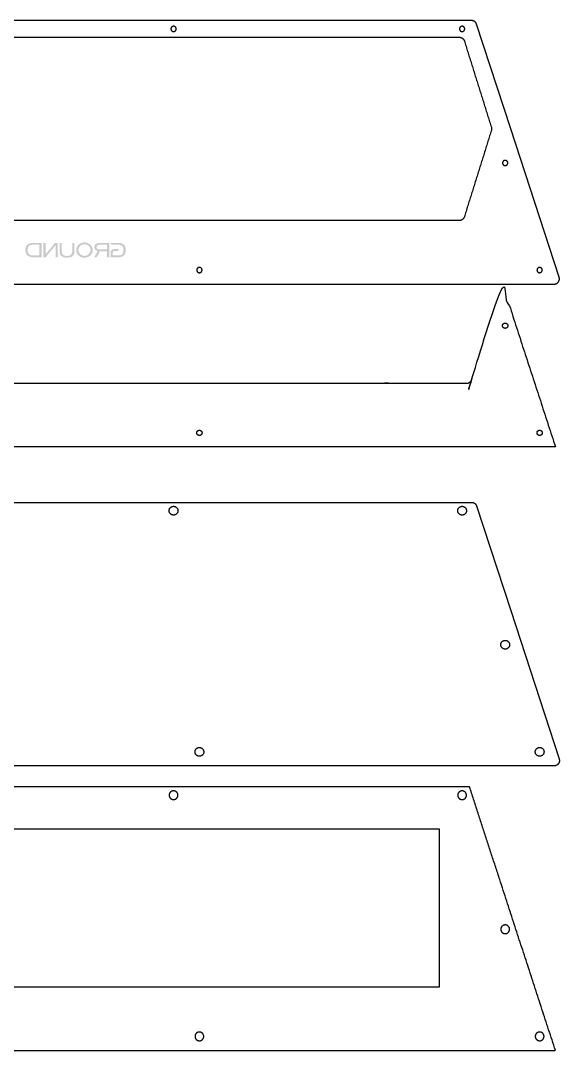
# Model space of a CAD drawing. Header units: inches. Extents: x -37.5 to 58.1, y -26.7 to 54.4.
# Drawn here: x 25.64 to 37.75, y 31.18 to 54.33 of the extents above; entities that cross this region are included whole.
import ezdxf

# ---------------------------------------------------------------- set-up
doc = ezdxf.new("R2010")
doc.units = ezdxf.units.IN
doc.header["$MEASUREMENT"] = 0
doc.layers.add('cut white', color=1, linetype='Continuous', true_color=0xfb0007)
doc.layers.add('etch clear acryl', color=18, linetype='Continuous', true_color=0x000000)

msp = doc.modelspace()

# ---------------------------------------------------------------- hatches: boundary and pattern name
at = {"layer": 'etch clear acryl', "extrusion": (0, 0, -1)}
h = msp.add_hatch(color=256, dxfattribs=at)
h.paths.add_polyline_path([(-25.751, 49.174), (-25.751, 49.179), (-25.751, 49.184), (-25.751, 49.189), (-25.751, 49.194), (-25.752, 49.198), (-25.752, 49.203), (-25.753, 49.207), (-25.754, 49.212), (-25.754, 49.216), (-25.755, 49.22), (-25.756, 49.225), (-25.757, 49.229), (-25.758, 49.233), (-25.76, 49.237), (-25.761, 49.241), (-25.762, 49.245), (-25.764, 49.248), (-25.765, 49.252), (-25.767, 49.256), (-25.769, 49.259), (-25.771, 49.262), (-25.772, 49.266), (-25.774, 49.269), (-25.777, 49.272), (-25.779, 49.275), (-25.781, 49.278), (-25.783, 49.281), (-25.786, 49.284), (-25.788, 49.287), (-25.791, 49.29), (-25.794, 49.292), (-25.797, 49.295), (-25.8, 49.297), (-25.803, 49.3), (-25.806, 49.302), (-25.809, 49.304), (-25.812, 49.307), (-25.816, 49.309), (-25.819, 49.311), (-25.823, 49.313), (-25.826, 49.314), (-25.83, 49.316), (-25.834, 49.318), (-25.838, 49.319), (-25.842, 49.321), (-25.846, 49.322), (-25.85, 49.324), (-25.854, 49.325), (-25.858, 49.326), (-25.863, 49.327), (-25.867, 49.329), (-25.872, 49.33), (-25.877, 49.33), (-25.882, 49.331), (-25.886, 49.332), (-25.891, 49.333), (-25.902, 49.334), (-25.912, 49.335), (-25.923, 49.335), (-25.935, 49.335), (-25.935, 49.335), (-26.113, 49.335), (-26.113, 49.335), (-26.113, 49.012), (-26.113, 49.012), (-25.935, 49.012), (-25.923, 49.013), (-25.912, 49.013), (-25.902, 49.014), (-25.891, 49.015), (-25.886, 49.016), (-25.882, 49.016), (-25.877, 49.017), (-25.872, 49.018), (-25.867, 49.019), (-25.863, 49.02), (-25.858, 49.021), (-25.854, 49.022), (-25.85, 49.024), (-25.846, 49.025), (-25.842, 49.027), (-25.838, 49.028), (-25.834, 49.03), (-25.83, 49.031), (-25.826, 49.033), (-25.823, 49.035), (-25.819, 49.037), (-25.816, 49.039), (-25.812, 49.041), (-25.809, 49.043), (-25.806, 49.046), (-25.803, 49.048), (-25.8, 49.05), (-25.797, 49.053), (-25.794, 49.055), (-25.791, 49.058), (-25.788, 49.061), (-25.786, 49.063), (-25.783, 49.066), (-25.781, 49.069), (-25.779, 49.072), (-25.777, 49.075), (-25.774, 49.079), (-25.772, 49.082), (-25.771, 49.085), (-25.769, 49.089), (-25.767, 49.092), (-25.765, 49.096), (-25.764, 49.1), (-25.762, 49.103), (-25.761, 49.107), (-25.76, 49.111), (-25.758, 49.115), (-25.757, 49.119), (-25.756, 49.123), (-25.755, 49.127), (-25.754, 49.132), (-25.754, 49.136), (-25.753, 49.141), (-25.752, 49.145), (-25.752, 49.15), (-25.751, 49.154), (-25.751, 49.159), (-25.751, 49.164), (-25.751, 49.169)], flags=0)
h.paths.add_polyline_path([(-25.801, 49.174), (-25.801, 49.179), (-25.801, 49.183), (-25.801, 49.187), (-25.802, 49.192), (-25.802, 49.196), (-25.803, 49.2), (-25.803, 49.204), (-25.804, 49.208), (-25.804, 49.212), (-25.805, 49.215), (-25.806, 49.219), (-25.807, 49.223), (-25.808, 49.226), (-25.809, 49.229), (-25.81, 49.233), (-25.812, 49.236), (-25.813, 49.239), (-25.815, 49.242), (-25.816, 49.245), (-25.817, 49.246), (-25.818, 49.248), (-25.819, 49.249), (-25.82, 49.251), (-25.82, 49.252), (-25.821, 49.253), (-25.822, 49.255), (-25.823, 49.256), (-25.824, 49.257), (-25.825, 49.258), (-25.826, 49.26), (-25.827, 49.261), (-25.828, 49.262), (-25.83, 49.263), (-25.831, 49.264), (-25.832, 49.265), (-25.833, 49.266), (-25.834, 49.267), (-25.835, 49.268), (-25.836, 49.269), (-25.838, 49.27), (-25.839, 49.271), (-25.84, 49.272), (-25.842, 49.273), (-25.843, 49.274), (-25.844, 49.275), (-25.846, 49.276), (-25.848, 49.277), (-25.85, 49.278), (-25.852, 49.279), (-25.854, 49.28), (-25.856, 49.281), (-25.859, 49.282), (-25.861, 49.283), (-25.863, 49.284), (-25.866, 49.285), (-25.868, 49.286), (-25.871, 49.286), (-25.873, 49.287), (-25.876, 49.288), (-25.881, 49.289), (-25.887, 49.29), (-25.893, 49.291), (-25.9, 49.292), (-25.906, 49.293), (-25.913, 49.293), (-25.92, 49.293), (-25.927, 49.294), (-25.935, 49.294), (-25.935, 49.294), (-26.063, 49.294), (-26.063, 49.294), (-26.063, 49.054), (-26.063, 49.054), (-25.935, 49.054), (-25.927, 49.054), (-25.92, 49.054), (-25.913, 49.054), (-25.906, 49.055), (-25.9, 49.056), (-25.893, 49.056), (-25.887, 49.057), (-25.881, 49.059), (-25.879, 49.059), (-25.876, 49.06), (-25.873, 49.061), (-25.871, 49.061), (-25.868, 49.062), (-25.866, 49.063), (-25.863, 49.064), (-25.861, 49.065), (-25.859, 49.065), (-25.856, 49.066), (-25.854, 49.067), (-25.852, 49.068), (-25.85, 49.069), (-25.848, 49.071), (-25.846, 49.072), (-25.844, 49.073), (-25.843, 49.074), (-25.842, 49.075), (-25.84, 49.076), (-25.839, 49.077), (-25.838, 49.078), (-25.836, 49.078), (-25.835, 49.08), (-25.834, 49.081), (-25.833, 49.082), (-25.832, 49.083), (-25.831, 49.084), (-25.83, 49.085), (-25.828, 49.086), (-25.827, 49.087), (-25.826, 49.088), (-25.825, 49.09), (-25.824, 49.091), (-25.823, 49.092), (-25.822, 49.093), (-25.821, 49.095), (-25.82, 49.096), (-25.82, 49.097), (-25.819, 49.099), (-25.818, 49.1), (-25.817, 49.102), (-25.816, 49.103), (-25.815, 49.106), (-25.813, 49.109), (-25.812, 49.112), (-25.81, 49.115), (-25.809, 49.119), (-25.808, 49.122), (-25.807, 49.125), (-25.806, 49.129), (-25.805, 49.133), (-25.804, 49.136), (-25.804, 49.14), (-25.803, 49.144), (-25.803, 49.148), (-25.802, 49.152), (-25.802, 49.156), (-25.801, 49.161), (-25.801, 49.165), (-25.801, 49.169)], flags=0)
for points in [[(-26.154, 49.012), (-26.154, 49.335), (-26.204, 49.335), (-26.204, 49.08), (-26.417, 49.335), (-26.478, 49.335), (-26.478, 49.012), (-26.428, 49.012), (-26.428, 49.281), (-26.204, 49.012)], [(-26.52, 49.149), (-26.52, 49.335), (-26.52, 49.335), (-26.569, 49.335), (-26.569, 49.335), (-26.569, 49.149), (-26.569, 49.146), (-26.569, 49.143), (-26.57, 49.14), (-26.57, 49.136), (-26.57, 49.133), (-26.57, 49.13), (-26.571, 49.127), (-26.571, 49.124), (-26.572, 49.121), (-26.572, 49.119), (-26.573, 49.116), (-26.573, 49.113), (-26.574, 49.11), (-26.575, 49.108), (-26.576, 49.105), (-26.577, 49.103), (-26.577, 49.1), (-26.578, 49.098), (-26.58, 49.095), (-26.581, 49.093), (-26.582, 49.091), (-26.583, 49.089), (-26.584, 49.086), (-26.586, 49.084), (-26.587, 49.082), (-26.588, 49.08), (-26.59, 49.078), (-26.592, 49.076), (-26.593, 49.074), (-26.595, 49.073), (-26.597, 49.071), (-26.598, 49.069), (-26.6, 49.068), (-26.602, 49.066), (-26.604, 49.064), (-26.606, 49.063), (-26.608, 49.061), (-26.61, 49.06), (-26.612, 49.059), (-26.615, 49.057), (-26.617, 49.056), (-26.619, 49.055), (-26.622, 49.054), (-26.624, 49.053), (-26.627, 49.052), (-26.629, 49.051), (-26.632, 49.05), (-26.635, 49.049), (-26.637, 49.048), (-26.64, 49.048), (-26.643, 49.047), (-26.646, 49.046), (-26.649, 49.046), (-26.652, 49.045), (-26.655, 49.045), (-26.658, 49.044), (-26.662, 49.044), (-26.665, 49.043), (-26.671, 49.043), (-26.678, 49.042), (-26.686, 49.042), (-26.693, 49.042), (-26.7, 49.043), (-26.707, 49.043), (-26.71, 49.044), (-26.713, 49.044), (-26.716, 49.045), (-26.719, 49.045), (-26.722, 49.046), (-26.725, 49.046), (-26.728, 49.047), (-26.731, 49.048), (-26.734, 49.048), (-26.737, 49.049), (-26.74, 49.05), (-26.742, 49.051), (-26.745, 49.052), (-26.747, 49.053), (-26.75, 49.054), (-26.752, 49.055), (-26.755, 49.056), (-26.757, 49.057), (-26.759, 49.059), (-26.762, 49.06), (-26.764, 49.061), (-26.766, 49.063), (-26.768, 49.064), (-26.77, 49.066), (-26.772, 49.068), (-26.774, 49.069), (-26.775, 49.071), (-26.777, 49.073), (-26.779, 49.074), (-26.78, 49.076), (-26.782, 49.078), (-26.783, 49.08), (-26.785, 49.082), (-26.786, 49.084), (-26.788, 49.086), (-26.789, 49.089), (-26.79, 49.091), (-26.791, 49.093), (-26.793, 49.095), (-26.794, 49.098), (-26.795, 49.1), (-26.796, 49.103), (-26.796, 49.105), (-26.797, 49.108), (-26.798, 49.11), (-26.799, 49.113), (-26.799, 49.116), (-26.8, 49.119), (-26.801, 49.121), (-26.801, 49.124), (-26.801, 49.127), (-26.802, 49.13), (-26.802, 49.133), (-26.802, 49.136), (-26.803, 49.14), (-26.803, 49.143), (-26.803, 49.146), (-26.803, 49.149), (-26.803, 49.149), (-26.803, 49.335), (-26.803, 49.335), (-26.853, 49.335), (-26.853, 49.335), (-26.853, 49.149), (-26.853, 49.144), (-26.852, 49.139), (-26.852, 49.134), (-26.852, 49.129), (-26.851, 49.124), (-26.85, 49.119), (-26.85, 49.114), (-26.849, 49.109), (-26.848, 49.105), (-26.847, 49.1), (-26.845, 49.096), (-26.844, 49.091), (-26.842, 49.087), (-26.841, 49.083), (-26.839, 49.079), (-26.838, 49.077), (-26.837, 49.075), (-26.836, 49.073), (-26.835, 49.071), (-26.834, 49.07), (-26.833, 49.068), (-26.832, 49.066), (-26.831, 49.064), (-26.829, 49.062), (-26.828, 49.061), (-26.827, 49.059), (-26.826, 49.057), (-26.824, 49.056), (-26.823, 49.054), (-26.822, 49.052), (-26.82, 49.051), (-26.819, 49.049), (-26.817, 49.048), (-26.816, 49.046), (-26.814, 49.045), (-26.813, 49.043), (-26.811, 49.042), (-26.81, 49.04), (-26.808, 49.039), (-26.806, 49.038), (-26.805, 49.036), (-26.803, 49.035), (-26.801, 49.034), (-26.798, 49.031), (-26.794, 49.029), (-26.79, 49.026), (-26.788, 49.025), (-26.785, 49.023), (-26.782, 49.022), (-26.78, 49.021), (-26.777, 49.019), (-26.774, 49.018), (-26.771, 49.017), (-26.768, 49.016), (-26.765, 49.015), (-26.762, 49.014), (-26.759, 49.013), (-26.756, 49.012), (-26.753, 49.011), (-26.75, 49.01), (-26.743, 49.008), (-26.737, 49.007), (-26.73, 49.006), (-26.723, 49.005), (-26.716, 49.004), (-26.709, 49.003), (-26.701, 49.003), (-26.693, 49.002), (-26.686, 49.002), (-26.678, 49.002), (-26.67, 49.003), (-26.663, 49.003), (-26.655, 49.004), (-26.648, 49.005), (-26.641, 49.006), (-26.635, 49.007), (-26.628, 49.008), (-26.622, 49.01), (-26.619, 49.011), (-26.616, 49.012), (-26.613, 49.013), (-26.61, 49.014), (-26.607, 49.015), (-26.604, 49.016), (-26.601, 49.017), (-26.598, 49.018), (-26.595, 49.019), (-26.592, 49.021), (-26.59, 49.022), (-26.587, 49.023), (-26.585, 49.025), (-26.582, 49.026), (-26.578, 49.029), (-26.574, 49.031), (-26.571, 49.034), (-26.569, 49.035), (-26.567, 49.036), (-26.566, 49.038), (-26.564, 49.039), (-26.562, 49.04), (-26.561, 49.042), (-26.559, 49.043), (-26.558, 49.045), (-26.556, 49.046), (-26.555, 49.048), (-26.553, 49.049), (-26.552, 49.051), (-26.55, 49.052), (-26.549, 49.054), (-26.548, 49.056), (-26.546, 49.057), (-26.545, 49.059), (-26.544, 49.061), (-26.543, 49.062), (-26.542, 49.064), (-26.54, 49.066), (-26.539, 49.068), (-26.538, 49.07), (-26.537, 49.071), (-26.536, 49.073), (-26.535, 49.075), (-26.534, 49.077), (-26.533, 49.079), (-26.531, 49.083), (-26.53, 49.087), (-26.528, 49.091), (-26.527, 49.096), (-26.526, 49.1), (-26.524, 49.105), (-26.523, 49.109), (-26.523, 49.114), (-26.522, 49.119), (-26.521, 49.124), (-26.52, 49.129), (-26.52, 49.134), (-26.52, 49.139), (-26.52, 49.144)], [(-27.664, 49.012), (-27.664, 49.105), (-27.664, 49.108), (-27.664, 49.111), (-27.664, 49.114), (-27.664, 49.117), (-27.664, 49.119), (-27.664, 49.122), (-27.665, 49.124), (-27.665, 49.127), (-27.666, 49.129), (-27.666, 49.132), (-27.667, 49.134), (-27.667, 49.137), (-27.668, 49.139), (-27.669, 49.141), (-27.669, 49.143), (-27.67, 49.146), (-27.671, 49.148), (-27.672, 49.15), (-27.673, 49.152), (-27.674, 49.154), (-27.675, 49.156), (-27.676, 49.158), (-27.677, 49.16), (-27.679, 49.161), (-27.68, 49.163), (-27.681, 49.165), (-27.683, 49.167), (-27.684, 49.168), (-27.686, 49.17), (-27.687, 49.171), (-27.689, 49.173), (-27.69, 49.174), (-27.692, 49.176), (-27.694, 49.177), (-27.696, 49.178), (-27.698, 49.18), (-27.7, 49.181), (-27.701, 49.182), (-27.704, 49.183), (-27.706, 49.184), (-27.708, 49.185), (-27.71, 49.186), (-27.712, 49.187), (-27.714, 49.188), (-27.717, 49.189), (-27.719, 49.19), (-27.722, 49.191), (-27.724, 49.192), (-27.727, 49.192), (-27.729, 49.193), (-27.732, 49.193), (-27.735, 49.194), (-27.737, 49.195), (-27.74, 49.195), (-27.743, 49.195), (-27.746, 49.196), (-27.752, 49.196), (-27.758, 49.197), (-27.765, 49.197), (-27.771, 49.197), (-27.771, 49.197), (-27.839, 49.197), (-27.839, 49.197), (-27.839, 49.156), (-27.839, 49.156), (-27.771, 49.156), (-27.767, 49.156), (-27.764, 49.156), (-27.76, 49.155), (-27.757, 49.155), (-27.754, 49.155), (-27.751, 49.154), (-27.749, 49.154), (-27.748, 49.154), (-27.746, 49.153), (-27.745, 49.153), (-27.744, 49.153), (-27.742, 49.152), (-27.741, 49.152), (-27.74, 49.152), (-27.739, 49.151), (-27.737, 49.151), (-27.736, 49.15), (-27.735, 49.15), (-27.734, 49.149), (-27.733, 49.149), (-27.732, 49.148), (-27.731, 49.148), (-27.73, 49.147), (-27.729, 49.147), (-27.728, 49.146), (-27.728, 49.145), (-27.727, 49.145), (-27.727, 49.144), (-27.726, 49.144), (-27.726, 49.144), (-27.725, 49.143), (-27.725, 49.143), (-27.725, 49.143), (-27.724, 49.142), (-27.724, 49.142), (-27.724, 49.141), (-27.723, 49.141), (-27.723, 49.14), (-27.723, 49.14), (-27.722, 49.139), (-27.722, 49.139), (-27.722, 49.138), (-27.721, 49.137), (-27.72, 49.136), (-27.72, 49.135), (-27.719, 49.134), (-27.719, 49.133), (-27.718, 49.132), (-27.718, 49.131), (-27.717, 49.13), (-27.717, 49.128), (-27.716, 49.127), (-27.716, 49.126), (-27.716, 49.124), (-27.715, 49.123), (-27.715, 49.122), (-27.715, 49.12), (-27.715, 49.119), (-27.714, 49.117), (-27.714, 49.115), (-27.714, 49.114), (-27.714, 49.112), (-27.714, 49.109), (-27.714, 49.105), (-27.714, 49.105), (-27.714, 49.054), (-27.714, 49.054), (-27.821, 49.054), (-27.836, 49.054), (-27.843, 49.054), (-27.85, 49.055), (-27.857, 49.055), (-27.863, 49.056), (-27.869, 49.057), (-27.875, 49.058), (-27.881, 49.059), (-27.886, 49.06), (-27.888, 49.061), (-27.891, 49.061), (-27.893, 49.062), (-27.895, 49.063), (-27.898, 49.064), (-27.9, 49.064), (-27.902, 49.065), (-27.904, 49.066), (-27.906, 49.067), (-27.908, 49.068), (-27.91, 49.069), (-27.911, 49.07), (-27.913, 49.071), (-27.914, 49.072), (-27.915, 49.072), (-27.917, 49.073), (-27.918, 49.074), (-27.919, 49.075), (-27.92, 49.076), (-27.921, 49.077), (-27.923, 49.078), (-27.924, 49.079), (-27.925, 49.08), (-27.926, 49.082), (-27.927, 49.083), (-27.928, 49.084), (-27.929, 49.085), (-27.93, 49.086), (-27.931, 49.087), (-27.932, 49.089), (-27.933, 49.09), (-27.934, 49.091), (-27.935, 49.093), (-27.936, 49.094), (-27.937, 49.095), (-27.938, 49.097), (-27.938, 49.098), (-27.939, 49.1), (-27.94, 49.101), (-27.941, 49.103), (-27.942, 49.106), (-27.944, 49.109), (-27.945, 49.112), (-27.946, 49.116), (-27.947, 49.119), (-27.948, 49.123), (-27.949, 49.127), (-27.95, 49.13), (-27.951, 49.134), (-27.952, 49.138), (-27.952, 49.142), (-27.953, 49.147), (-27.953, 49.151), (-27.954, 49.155), (-27.954, 49.16), (-27.954, 49.164), (-27.954, 49.169), (-27.954, 49.174), (-27.954, 49.179), (-27.954, 49.184), (-27.954, 49.188), (-27.954, 49.193), (-27.953, 49.197), (-27.953, 49.201), (-27.952, 49.206), (-27.952, 49.21), (-27.951, 49.214), (-27.95, 49.218), (-27.949, 49.221), (-27.948, 49.225), (-27.947, 49.229), (-27.946, 49.232), (-27.945, 49.236), (-27.944, 49.239), (-27.942, 49.242), (-27.941, 49.245), (-27.94, 49.247), (-27.939, 49.248), (-27.938, 49.25), (-27.938, 49.251), (-27.937, 49.253), (-27.936, 49.254), (-27.935, 49.255), (-27.934, 49.257), (-27.933, 49.258), (-27.932, 49.259), (-27.931, 49.261), (-27.93, 49.262), (-27.929, 49.263), (-27.928, 49.264), (-27.927, 49.265), (-27.926, 49.266), (-27.925, 49.268), (-27.924, 49.269), (-27.923, 49.27), (-27.921, 49.271), (-27.92, 49.272), (-27.919, 49.273), (-27.918, 49.274), (-27.917, 49.275), (-27.915, 49.276), (-27.914, 49.276), (-27.913, 49.277), (-27.911, 49.278), (-27.91, 49.279), (-27.908, 49.28), (-27.906, 49.281), (-27.904, 49.282), (-27.902, 49.283), (-27.9, 49.283), (-27.898, 49.284), (-27.896, 49.285), (-27.894, 49.286), (-27.891, 49.286), (-27.889, 49.287), (-27.886, 49.288), (-27.881, 49.289), (-27.876, 49.29), (-27.87, 49.291), (-27.864, 49.292), (-27.857, 49.292), (-27.851, 49.293), (-27.844, 49.293), (-27.836, 49.294), (-27.821, 49.294), (-27.821, 49.294), (-27.668, 49.294), (-27.668, 49.294), (-27.668, 49.335), (-27.668, 49.335), (-27.821, 49.335), (-27.831, 49.335), (-27.84, 49.335), (-27.849, 49.334), (-27.858, 49.334), (-27.867, 49.333), (-27.875, 49.332), (-27.883, 49.331), (-27.891, 49.329), (-27.898, 49.328), (-27.902, 49.327), (-27.905, 49.326), (-27.909, 49.325), (-27.912, 49.324), (-27.915, 49.323), (-27.918, 49.322), (-27.921, 49.321), (-27.924, 49.32), (-27.927, 49.318), (-27.93, 49.317), (-27.933, 49.316), (-27.936, 49.314), (-27.938, 49.313), (-27.941, 49.312), (-27.945, 49.309), (-27.947, 49.308), (-27.948, 49.307), (-27.95, 49.305), (-27.952, 49.304), (-27.954, 49.303), (-27.956, 49.301), (-27.957, 49.3), (-27.959, 49.298), (-27.961, 49.297), (-27.962, 49.295), (-27.964, 49.294), (-27.966, 49.292), (-27.967, 49.291), (-27.969, 49.289), (-27.97, 49.287), (-27.971, 49.286), (-27.973, 49.284), (-27.974, 49.282), (-27.976, 49.28), (-27.977, 49.279), (-27.978, 49.277), (-27.979, 49.275), (-27.981, 49.273), (-27.982, 49.271), (-27.983, 49.269), (-27.984, 49.267), (-27.985, 49.265), (-27.986, 49.263), (-27.987, 49.261), (-27.988, 49.259), (-27.99, 49.254), (-27.992, 49.25), (-27.994, 49.245), (-27.995, 49.241), (-27.997, 49.236), (-27.998, 49.231), (-27.999, 49.226), (-28, 49.22), (-28.001, 49.215), (-28.002, 49.21), (-28.003, 49.204), (-28.003, 49.198), (-28.004, 49.192), (-28.004, 49.186), (-28.004, 49.18), (-28.004, 49.174), (-28.004, 49.168), (-28.004, 49.162), (-28.004, 49.156), (-28.003, 49.15), (-28.003, 49.144), (-28.002, 49.138), (-28.001, 49.133), (-28, 49.128), (-27.999, 49.122), (-27.998, 49.117), (-27.997, 49.112), (-27.995, 49.107), (-27.994, 49.103), (-27.992, 49.098), (-27.99, 49.094), (-27.988, 49.089), (-27.987, 49.087), (-27.986, 49.085), (-27.985, 49.083), (-27.984, 49.081), (-27.983, 49.079), (-27.982, 49.077), (-27.981, 49.075), (-27.979, 49.073), (-27.978, 49.071), (-27.977, 49.069), (-27.976, 49.067), (-27.974, 49.066), (-27.973, 49.064), (-27.971, 49.062), (-27.97, 49.06), (-27.969, 49.059), (-27.967, 49.057), (-27.966, 49.055), (-27.964, 49.054), (-27.962, 49.052), (-27.961, 49.051), (-27.959, 49.049), (-27.957, 49.048), (-27.956, 49.046), (-27.954, 49.045), (-27.952, 49.044), (-27.95, 49.042), (-27.948, 49.041), (-27.947, 49.04), (-27.945, 49.038), (-27.943, 49.037), (-27.941, 49.036), (-27.938, 49.035), (-27.936, 49.033), (-27.933, 49.032), (-27.93, 49.03), (-27.927, 49.029), (-27.924, 49.028), (-27.921, 49.027), (-27.918, 49.026), (-27.915, 49.025), (-27.912, 49.024), (-27.908, 49.023), (-27.905, 49.022), (-27.898, 49.02), (-27.891, 49.018), (-27.883, 49.017), (-27.875, 49.016), (-27.867, 49.015), (-27.858, 49.014), (-27.849, 49.013), (-27.84, 49.013), (-27.831, 49.012), (-27.821, 49.012), (-27.821, 49.012)]]:
    msp.add_hatch(color=256, dxfattribs=at).paths.add_polyline_path(points, flags=0)
h = msp.add_hatch(color=256, dxfattribs=at)
h.paths.add_polyline_path([(-26.893, 49.174), (-26.893, 49.178), (-26.893, 49.183), (-26.893, 49.187), (-26.894, 49.191), (-26.894, 49.196), (-26.895, 49.2), (-26.895, 49.204), (-26.896, 49.208), (-26.897, 49.212), (-26.898, 49.216), (-26.899, 49.22), (-26.9, 49.224), (-26.902, 49.228), (-26.903, 49.232), (-26.905, 49.236), (-26.906, 49.24), (-26.908, 49.243), (-26.91, 49.247), (-26.912, 49.251), (-26.914, 49.254), (-26.916, 49.258), (-26.918, 49.262), (-26.921, 49.265), (-26.923, 49.269), (-26.926, 49.272), (-26.928, 49.275), (-26.931, 49.279), (-26.934, 49.282), (-26.937, 49.285), (-26.94, 49.289), (-26.943, 49.292), (-26.947, 49.295), (-26.95, 49.298), (-26.953, 49.301), (-26.957, 49.304), (-26.961, 49.307), (-26.964, 49.309), (-26.968, 49.312), (-26.972, 49.314), (-26.975, 49.317), (-26.979, 49.319), (-26.983, 49.321), (-26.987, 49.323), (-26.991, 49.325), (-26.995, 49.327), (-26.999, 49.329), (-27.003, 49.331), (-27.007, 49.332), (-27.011, 49.334), (-27.015, 49.335), (-27.019, 49.337), (-27.024, 49.338), (-27.028, 49.339), (-27.032, 49.34), (-27.037, 49.341), (-27.041, 49.342), (-27.046, 49.343), (-27.05, 49.343), (-27.055, 49.344), (-27.059, 49.344), (-27.064, 49.345), (-27.069, 49.345), (-27.073, 49.345), (-27.078, 49.345), (-27.083, 49.345), (-27.088, 49.345), (-27.092, 49.345), (-27.097, 49.344), (-27.102, 49.344), (-27.106, 49.343), (-27.111, 49.343), (-27.115, 49.342), (-27.12, 49.341), (-27.124, 49.34), (-27.128, 49.339), (-27.133, 49.338), (-27.137, 49.337), (-27.141, 49.335), (-27.146, 49.334), (-27.15, 49.332), (-27.154, 49.331), (-27.158, 49.329), (-27.162, 49.327), (-27.166, 49.325), (-27.17, 49.323), (-27.174, 49.321), (-27.177, 49.319), (-27.181, 49.317), (-27.185, 49.314), (-27.189, 49.312), (-27.192, 49.309), (-27.196, 49.307), (-27.2, 49.304), (-27.203, 49.301), (-27.207, 49.298), (-27.21, 49.295), (-27.213, 49.292), (-27.217, 49.289), (-27.22, 49.285), (-27.223, 49.282), (-27.226, 49.279), (-27.229, 49.275), (-27.231, 49.272), (-27.234, 49.269), (-27.236, 49.265), (-27.239, 49.262), (-27.241, 49.258), (-27.243, 49.254), (-27.245, 49.251), (-27.247, 49.247), (-27.249, 49.243), (-27.251, 49.24), (-27.252, 49.236), (-27.254, 49.232), (-27.255, 49.228), (-27.257, 49.224), (-27.258, 49.22), (-27.259, 49.216), (-27.26, 49.212), (-27.261, 49.208), (-27.262, 49.204), (-27.263, 49.2), (-27.263, 49.196), (-27.264, 49.191), (-27.264, 49.187), (-27.264, 49.183), (-27.264, 49.178), (-27.264, 49.174), (-27.264, 49.17), (-27.264, 49.165), (-27.264, 49.161), (-27.264, 49.157), (-27.263, 49.152), (-27.263, 49.148), (-27.262, 49.144), (-27.261, 49.14), (-27.26, 49.136), (-27.259, 49.132), (-27.258, 49.128), (-27.257, 49.124), (-27.255, 49.12), (-27.254, 49.116), (-27.252, 49.112), (-27.251, 49.108), (-27.249, 49.104), (-27.247, 49.101), (-27.245, 49.097), (-27.243, 49.093), (-27.241, 49.09), (-27.239, 49.086), (-27.236, 49.083), (-27.234, 49.079), (-27.231, 49.076), (-27.229, 49.072), (-27.226, 49.069), (-27.223, 49.065), (-27.22, 49.062), (-27.217, 49.059), (-27.213, 49.056), (-27.21, 49.053), (-27.207, 49.049), (-27.203, 49.046), (-27.2, 49.044), (-27.196, 49.041), (-27.192, 49.038), (-27.189, 49.035), (-27.185, 49.033), (-27.181, 49.031), (-27.177, 49.028), (-27.174, 49.026), (-27.17, 49.024), (-27.166, 49.022), (-27.162, 49.02), (-27.158, 49.018), (-27.154, 49.016), (-27.15, 49.015), (-27.146, 49.013), (-27.141, 49.012), (-27.137, 49.011), (-27.133, 49.009), (-27.128, 49.008), (-27.124, 49.007), (-27.12, 49.006), (-27.115, 49.005), (-27.111, 49.005), (-27.106, 49.004), (-27.102, 49.003), (-27.097, 49.003), (-27.092, 49.003), (-27.088, 49.002), (-27.083, 49.002), (-27.078, 49.002), (-27.073, 49.002), (-27.069, 49.002), (-27.064, 49.003), (-27.059, 49.003), (-27.055, 49.003), (-27.05, 49.004), (-27.046, 49.005), (-27.041, 49.005), (-27.037, 49.006), (-27.032, 49.007), (-27.028, 49.008), (-27.024, 49.009), (-27.019, 49.011), (-27.015, 49.012), (-27.011, 49.013), (-27.007, 49.015), (-27.003, 49.016), (-26.999, 49.018), (-26.995, 49.02), (-26.991, 49.022), (-26.987, 49.024), (-26.983, 49.026), (-26.979, 49.028), (-26.976, 49.031), (-26.972, 49.033), (-26.968, 49.035), (-26.965, 49.038), (-26.961, 49.041), (-26.957, 49.044), (-26.954, 49.046), (-26.95, 49.049), (-26.947, 49.053), (-26.944, 49.056), (-26.94, 49.059), (-26.937, 49.062), (-26.934, 49.065), (-26.931, 49.069), (-26.929, 49.072), (-26.926, 49.076), (-26.923, 49.079), (-26.921, 49.083), (-26.918, 49.086), (-26.916, 49.09), (-26.914, 49.093), (-26.912, 49.097), (-26.91, 49.101), (-26.908, 49.104), (-26.906, 49.108), (-26.905, 49.112), (-26.903, 49.116), (-26.902, 49.12), (-26.9, 49.124), (-26.899, 49.128), (-26.898, 49.132), (-26.897, 49.136), (-26.896, 49.14), (-26.895, 49.144), (-26.895, 49.148), (-26.894, 49.152), (-26.894, 49.157), (-26.893, 49.161), (-26.893, 49.165), (-26.893, 49.17)], flags=0)
h.paths.add_polyline_path([(-26.942, 49.174), (-26.943, 49.177), (-26.943, 49.18), (-26.943, 49.184), (-26.943, 49.187), (-26.943, 49.19), (-26.944, 49.193), (-26.944, 49.196), (-26.945, 49.199), (-26.946, 49.203), (-26.946, 49.206), (-26.947, 49.209), (-26.948, 49.212), (-26.949, 49.215), (-26.95, 49.218), (-26.951, 49.221), (-26.952, 49.223), (-26.954, 49.226), (-26.955, 49.229), (-26.956, 49.232), (-26.958, 49.235), (-26.96, 49.238), (-26.961, 49.24), (-26.963, 49.243), (-26.965, 49.246), (-26.967, 49.248), (-26.969, 49.251), (-26.971, 49.253), (-26.973, 49.256), (-26.975, 49.258), (-26.977, 49.261), (-26.98, 49.263), (-26.982, 49.266), (-26.985, 49.268), (-26.987, 49.27), (-26.99, 49.273), (-26.992, 49.275), (-26.995, 49.277), (-26.998, 49.279), (-27, 49.281), (-27.003, 49.282), (-27.006, 49.284), (-27.008, 49.286), (-27.011, 49.288), (-27.014, 49.289), (-27.017, 49.29), (-27.02, 49.292), (-27.023, 49.293), (-27.026, 49.294), (-27.029, 49.296), (-27.032, 49.297), (-27.035, 49.298), (-27.038, 49.299), (-27.041, 49.299), (-27.044, 49.3), (-27.047, 49.301), (-27.051, 49.302), (-27.054, 49.302), (-27.057, 49.303), (-27.061, 49.303), (-27.064, 49.303), (-27.067, 49.304), (-27.071, 49.304), (-27.074, 49.304), (-27.078, 49.304), (-27.081, 49.304), (-27.085, 49.304), (-27.088, 49.304), (-27.092, 49.303), (-27.095, 49.303), (-27.098, 49.303), (-27.102, 49.302), (-27.105, 49.301), (-27.108, 49.301), (-27.112, 49.3), (-27.115, 49.299), (-27.118, 49.298), (-27.121, 49.298), (-27.124, 49.297), (-27.127, 49.295), (-27.13, 49.294), (-27.133, 49.293), (-27.136, 49.292), (-27.139, 49.29), (-27.142, 49.289), (-27.145, 49.287), (-27.148, 49.286), (-27.151, 49.284), (-27.154, 49.282), (-27.157, 49.28), (-27.159, 49.278), (-27.162, 49.276), (-27.165, 49.274), (-27.167, 49.272), (-27.17, 49.27), (-27.173, 49.268), (-27.175, 49.265), (-27.178, 49.263), (-27.18, 49.261), (-27.182, 49.258), (-27.184, 49.256), (-27.187, 49.253), (-27.189, 49.251), (-27.191, 49.248), (-27.193, 49.245), (-27.194, 49.243), (-27.196, 49.24), (-27.198, 49.237), (-27.2, 49.235), (-27.201, 49.232), (-27.202, 49.229), (-27.204, 49.226), (-27.205, 49.223), (-27.206, 49.221), (-27.207, 49.218), (-27.209, 49.215), (-27.21, 49.212), (-27.21, 49.209), (-27.211, 49.206), (-27.212, 49.203), (-27.213, 49.199), (-27.213, 49.196), (-27.214, 49.193), (-27.214, 49.19), (-27.215, 49.187), (-27.215, 49.184), (-27.215, 49.18), (-27.215, 49.177), (-27.215, 49.174), (-27.215, 49.17), (-27.215, 49.167), (-27.215, 49.164), (-27.215, 49.16), (-27.214, 49.157), (-27.214, 49.154), (-27.213, 49.151), (-27.213, 49.148), (-27.212, 49.145), (-27.211, 49.142), (-27.21, 49.138), (-27.209, 49.135), (-27.208, 49.132), (-27.207, 49.13), (-27.206, 49.127), (-27.205, 49.124), (-27.204, 49.121), (-27.202, 49.118), (-27.201, 49.115), (-27.199, 49.113), (-27.198, 49.11), (-27.196, 49.107), (-27.194, 49.104), (-27.192, 49.102), (-27.19, 49.099), (-27.188, 49.097), (-27.186, 49.094), (-27.184, 49.092), (-27.182, 49.089), (-27.179, 49.087), (-27.177, 49.084), (-27.175, 49.082), (-27.172, 49.079), (-27.169, 49.077), (-27.167, 49.075), (-27.164, 49.073), (-27.162, 49.071), (-27.159, 49.069), (-27.156, 49.067), (-27.153, 49.065), (-27.151, 49.063), (-27.148, 49.062), (-27.145, 49.06), (-27.142, 49.059), (-27.139, 49.057), (-27.136, 49.056), (-27.133, 49.054), (-27.13, 49.053), (-27.127, 49.052), (-27.124, 49.051), (-27.121, 49.05), (-27.118, 49.049), (-27.115, 49.048), (-27.111, 49.047), (-27.108, 49.047), (-27.105, 49.046), (-27.102, 49.045), (-27.098, 49.045), (-27.095, 49.045), (-27.092, 49.044), (-27.088, 49.044), (-27.085, 49.044), (-27.081, 49.044), (-27.078, 49.044), (-27.074, 49.044), (-27.071, 49.044), (-27.067, 49.044), (-27.064, 49.044), (-27.061, 49.045), (-27.057, 49.045), (-27.054, 49.045), (-27.051, 49.046), (-27.047, 49.047), (-27.044, 49.047), (-27.041, 49.048), (-27.038, 49.049), (-27.035, 49.05), (-27.032, 49.051), (-27.029, 49.052), (-27.026, 49.053), (-27.023, 49.054), (-27.02, 49.056), (-27.017, 49.057), (-27.014, 49.059), (-27.011, 49.06), (-27.008, 49.062), (-27.006, 49.063), (-27.003, 49.065), (-27, 49.067), (-26.998, 49.069), (-26.995, 49.071), (-26.992, 49.073), (-26.99, 49.075), (-26.987, 49.077), (-26.985, 49.079), (-26.982, 49.082), (-26.98, 49.084), (-26.977, 49.087), (-26.975, 49.089), (-26.973, 49.092), (-26.971, 49.094), (-26.969, 49.097), (-26.967, 49.099), (-26.965, 49.102), (-26.963, 49.104), (-26.961, 49.107), (-26.96, 49.11), (-26.958, 49.113), (-26.956, 49.115), (-26.955, 49.118), (-26.954, 49.121), (-26.952, 49.124), (-26.951, 49.127), (-26.95, 49.13), (-26.949, 49.132), (-26.948, 49.135), (-26.947, 49.138), (-26.946, 49.142), (-26.946, 49.145), (-26.945, 49.148), (-26.944, 49.151), (-26.944, 49.154), (-26.943, 49.157), (-26.943, 49.16), (-26.943, 49.164), (-26.943, 49.167), (-26.943, 49.17)], flags=0)
h = msp.add_hatch(color=256, dxfattribs=at)
h.paths.add_polyline_path([(-27.3, 49.012), (-27.375, 49.153), (-27.371, 49.155), (-27.366, 49.156), (-27.362, 49.158), (-27.358, 49.159), (-27.354, 49.161), (-27.35, 49.163), (-27.348, 49.164), (-27.346, 49.165), (-27.345, 49.166), (-27.343, 49.167), (-27.341, 49.168), (-27.34, 49.169), (-27.338, 49.17), (-27.336, 49.171), (-27.335, 49.172), (-27.333, 49.173), (-27.332, 49.174), (-27.33, 49.175), (-27.329, 49.177), (-27.327, 49.178), (-27.326, 49.179), (-27.325, 49.18), (-27.324, 49.182), (-27.322, 49.183), (-27.321, 49.184), (-27.32, 49.186), (-27.319, 49.187), (-27.318, 49.189), (-27.317, 49.19), (-27.316, 49.191), (-27.315, 49.193), (-27.314, 49.194), (-27.313, 49.196), (-27.312, 49.197), (-27.311, 49.199), (-27.31, 49.201), (-27.309, 49.202), (-27.309, 49.204), (-27.308, 49.205), (-27.307, 49.207), (-27.307, 49.209), (-27.306, 49.21), (-27.306, 49.212), (-27.305, 49.214), (-27.305, 49.216), (-27.304, 49.218), (-27.304, 49.219), (-27.303, 49.221), (-27.303, 49.223), (-27.303, 49.225), (-27.302, 49.227), (-27.302, 49.229), (-27.302, 49.231), (-27.302, 49.233), (-27.302, 49.235), (-27.302, 49.237), (-27.302, 49.239), (-27.301, 49.241), (-27.302, 49.244), (-27.302, 49.247), (-27.302, 49.25), (-27.302, 49.254), (-27.303, 49.257), (-27.303, 49.26), (-27.304, 49.262), (-27.304, 49.264), (-27.304, 49.265), (-27.305, 49.267), (-27.305, 49.268), (-27.306, 49.27), (-27.306, 49.271), (-27.307, 49.272), (-27.307, 49.274), (-27.308, 49.275), (-27.308, 49.276), (-27.309, 49.278), (-27.309, 49.279), (-27.31, 49.28), (-27.311, 49.281), (-27.311, 49.283), (-27.312, 49.284), (-27.313, 49.285), (-27.313, 49.286), (-27.314, 49.288), (-27.315, 49.289), (-27.316, 49.29), (-27.317, 49.291), (-27.317, 49.292), (-27.318, 49.293), (-27.319, 49.294), (-27.32, 49.296), (-27.321, 49.297), (-27.322, 49.298), (-27.323, 49.299), (-27.324, 49.3), (-27.325, 49.301), (-27.326, 49.302), (-27.328, 49.304), (-27.331, 49.306), (-27.333, 49.308), (-27.335, 49.31), (-27.338, 49.311), (-27.341, 49.313), (-27.343, 49.315), (-27.346, 49.316), (-27.349, 49.318), (-27.354, 49.32), (-27.358, 49.322), (-27.362, 49.324), (-27.367, 49.326), (-27.372, 49.327), (-27.377, 49.329), (-27.382, 49.33), (-27.387, 49.331), (-27.392, 49.332), (-27.397, 49.333), (-27.402, 49.334), (-27.408, 49.335), (-27.413, 49.335), (-27.419, 49.335), (-27.425, 49.336), (-27.43, 49.336), (-27.43, 49.336), (-27.635, 49.335), (-27.635, 49.335), (-27.635, 49.012), (-27.635, 49.012), (-27.585, 49.012), (-27.585, 49.012), (-27.585, 49.146), (-27.585, 49.146), (-27.425, 49.146), (-27.425, 49.146), (-27.354, 49.012), (-27.354, 49.012)], flags=0)
h.paths.add_polyline_path([(-27.351, 49.241), (-27.351, 49.243), (-27.351, 49.244), (-27.351, 49.246), (-27.351, 49.247), (-27.351, 49.249), (-27.351, 49.25), (-27.352, 49.252), (-27.352, 49.253), (-27.352, 49.255), (-27.353, 49.256), (-27.353, 49.258), (-27.354, 49.259), (-27.354, 49.26), (-27.355, 49.262), (-27.355, 49.263), (-27.356, 49.264), (-27.356, 49.265), (-27.357, 49.267), (-27.358, 49.268), (-27.359, 49.269), (-27.359, 49.27), (-27.36, 49.271), (-27.361, 49.272), (-27.362, 49.273), (-27.363, 49.274), (-27.364, 49.275), (-27.365, 49.276), (-27.366, 49.277), (-27.367, 49.278), (-27.368, 49.279), (-27.369, 49.28), (-27.371, 49.281), (-27.372, 49.282), (-27.373, 49.282), (-27.375, 49.283), (-27.376, 49.284), (-27.377, 49.285), (-27.379, 49.285), (-27.38, 49.286), (-27.382, 49.287), (-27.383, 49.287), (-27.385, 49.288), (-27.387, 49.288), (-27.388, 49.289), (-27.39, 49.289), (-27.392, 49.29), (-27.394, 49.29), (-27.396, 49.291), (-27.399, 49.292), (-27.403, 49.292), (-27.408, 49.293), (-27.412, 49.293), (-27.416, 49.294), (-27.421, 49.294), (-27.426, 49.294), (-27.43, 49.294), (-27.43, 49.294), (-27.585, 49.294), (-27.585, 49.294), (-27.585, 49.188), (-27.585, 49.188), (-27.43, 49.188), (-27.426, 49.188), (-27.421, 49.188), (-27.416, 49.188), (-27.412, 49.188), (-27.408, 49.189), (-27.403, 49.189), (-27.399, 49.19), (-27.396, 49.191), (-27.394, 49.191), (-27.392, 49.192), (-27.39, 49.192), (-27.388, 49.193), (-27.387, 49.193), (-27.385, 49.194), (-27.383, 49.194), (-27.382, 49.195), (-27.38, 49.196), (-27.379, 49.196), (-27.377, 49.197), (-27.376, 49.198), (-27.375, 49.198), (-27.373, 49.199), (-27.372, 49.2), (-27.371, 49.201), (-27.369, 49.202), (-27.368, 49.203), (-27.367, 49.203), (-27.366, 49.204), (-27.365, 49.205), (-27.364, 49.206), (-27.363, 49.207), (-27.362, 49.208), (-27.361, 49.209), (-27.36, 49.21), (-27.359, 49.212), (-27.359, 49.213), (-27.358, 49.214), (-27.357, 49.215), (-27.356, 49.216), (-27.356, 49.218), (-27.355, 49.219), (-27.355, 49.22), (-27.354, 49.221), (-27.354, 49.223), (-27.353, 49.224), (-27.353, 49.225), (-27.352, 49.227), (-27.352, 49.228), (-27.352, 49.23), (-27.351, 49.231), (-27.351, 49.233), (-27.351, 49.234), (-27.351, 49.236), (-27.351, 49.238), (-27.351, 49.239)], flags=0)

# ---------------------------------------------------------------- linework, layer by layer
at = {"layer": 'cut white'}
for p, q in [((36.66, 51.898), (35.893, 54.25)), ((37.748, 48.563), (36.66, 51.898)), ((35.893, 43.421), (36.66, 41.069)), ((36.66, 41.069), (37.748, 37.734))]:
    msp.add_line(p, q, dxfattribs=at)
for points in [[(35.781, 54.332), (25.838, 54.332), (15.894, 54.332)], [(16.17, 53.957), (25.838, 53.957), (35.505, 53.957)], [(35.617, 53.875), (35.921, 52.904), (36.224, 51.934)], [(36.224, 51.863), (35.921, 50.893), (35.617, 49.922)], [(35.505, 49.839), (25.838, 49.839), (16.17, 49.839)], [(14.04, 48.409), (25.838, 48.409), (37.636, 48.409)], [(37.636, 44.75), (25.838, 44.75), (14.04, 44.75)], [(15.894, 43.503), (25.838, 43.503), (35.781, 43.503)], [(37.636, 37.58), (25.838, 37.58), (14.04, 37.58)], [(35.733, 37.107), (25.838, 37.107), (15.943, 37.107)], [(35.06, 36.158), (25.838, 36.158), (16.615, 36.158)], [(35.06, 32.615), (35.06, 34.386), (35.06, 36.158)], [(16.615, 32.615), (25.838, 32.615), (35.06, 32.615)], [(14.04, 31.184), (25.838, 31.184), (37.636, 31.184)]]:
    msp.add_open_spline(points, degree=2, dxfattribs=at)
for points, weights, knots in [([(29.022, 54.145), (29.022, 54.204), (29.081, 54.204), (29.14, 54.204), (29.14, 54.145), (29.14, 54.086), (29.081, 54.086), (29.022, 54.086), (29.022, 54.145)], [1, 0.707106781187, 1, 0.707106781187, 1, 0.707106781187, 1, 0.707106781187, 1], [-9.424778, -9.424778, -9.424778, -7.068583, -7.068583, -4.712389, -4.712389, -2.356194, -2.356194, 0, 0, 0]), ([(35.508, 54.145), (35.508, 54.204), (35.567, 54.204), (35.626, 54.204), (35.626, 54.145), (35.626, 54.086), (35.567, 54.086), (35.508, 54.086), (35.508, 54.145)], [1, 0.707106781187, 1, 0.707106781187, 1, 0.707106781187, 1, 0.707106781187, 1], [-9.424778, -9.424778, -9.424778, -7.068583, -7.068583, -4.712389, -4.712389, -2.356194, -2.356194, 0, 0, 0]), ([(36.476, 51.132), (36.476, 51.191), (36.535, 51.191), (36.594, 51.191), (36.594, 51.132), (36.594, 51.073), (36.535, 51.073), (36.476, 51.073), (36.476, 51.132)], [1, 0.707106781187, 1, 0.707106781187, 1, 0.707106781187, 1, 0.707106781187, 1], [-9.424778, -9.424778, -9.424778, -7.068583, -7.068583, -4.712389, -4.712389, -2.356194, -2.356194, 0, 0, 0]), ([(29.602, 48.724), (29.602, 48.783), (29.662, 48.783), (29.721, 48.783), (29.721, 48.724), (29.721, 48.665), (29.662, 48.665), (29.602, 48.665), (29.602, 48.724)], [1, 0.707106781187, 1, 0.707106781187, 1, 0.707106781187, 1, 0.707106781187, 1], [-9.424778, -9.424778, -9.424778, -7.068583, -7.068583, -4.712389, -4.712389, -2.356194, -2.356194, 0, 0, 0]), ([(37.25, 48.724), (37.25, 48.783), (37.309, 48.783), (37.368, 48.783), (37.368, 48.724), (37.368, 48.665), (37.309, 48.665), (37.25, 48.665), (37.25, 48.724)], [1, 0.707106781187, 1, 0.707106781187, 1, 0.707106781187, 1, 0.707106781187, 1], [-9.424778, -9.424778, -9.424778, -7.068583, -7.068583, -4.712389, -4.712389, -2.356194, -2.356194, 0, 0, 0]), ([(14.012, 44.754), (14.555, 46.419), (15.098, 48.083), (15.125, 48.166), (15.211, 48.165), (15.297, 48.164), (15.323, 48.082), (15.607, 47.173), (15.891, 46.264), (15.917, 46.181), (16.004, 46.181), (25.838, 46.181), (35.672, 46.181), (35.758, 46.181), (35.784, 46.264), (36.068, 47.173), (36.352, 48.082), (36.378, 48.164), (36.464, 48.165), (36.551, 48.166), (36.577, 48.083), (37.12, 46.419), (37.663, 44.754)], [1, 1, 1, 0.807509067524, 1, 0.807509067524, 1, 1, 1, 0.805661526562, 1, 1, 1, 0.805661526562, 1, 1, 1, 0.807509067524, 1, 0.807509067524, 1, 1, 1], [-403.954736, -403.954736, -403.954736, -342.199389, -342.199389, -338.414112, -338.414112, -334.628835, -334.628835, -332.153089, -332.153089, -328.349059, -328.349059, 171.221048, 171.221048, 175.025078, 175.025078, 177.500825, 177.500825, 181.286101, 181.286101, 185.071378, 185.071378, 246.826745, 246.826745, 246.826745]), ([(37.636, 48.409), (37.696, 48.409), (37.731, 48.457), (37.767, 48.506), (37.748, 48.563)], [1, 0.890878330607, 1, 0.890878330607, 1], [885.397621, 885.397621, 885.397621, 888.226748, 888.226748, 891.055875, 891.055875, 891.055875]), ([(36.476, 47.473), (36.476, 47.414), (36.535, 47.414), (36.594, 47.414), (36.594, 47.473), (36.594, 47.533), (36.535, 47.533), (36.476, 47.533), (36.476, 47.473)], [1, 0.707106781187, 1, 0.707106781187, 1, 0.707106781187, 1, 0.707106781187, 1], [0, 0, 0, 2.356194, 2.356194, 4.712389, 4.712389, 7.068583, 7.068583, 9.424778, 9.424778, 9.424778]), ([(29.602, 45.065), (29.602, 45.006), (29.662, 45.006), (29.721, 45.006), (29.721, 45.065), (29.721, 45.124), (29.662, 45.124), (29.602, 45.124), (29.602, 45.065)], [1, 0.707106781187, 1, 0.707106781187, 1, 0.707106781187, 1, 0.707106781187, 1], [0, 0, 0, 2.356194, 2.356194, 4.712389, 4.712389, 7.068583, 7.068583, 9.424778, 9.424778, 9.424778]), ([(37.25, 45.065), (37.25, 45.006), (37.309, 45.006), (37.368, 45.006), (37.368, 45.065), (37.368, 45.124), (37.309, 45.124), (37.25, 45.124), (37.25, 45.065)], [1, 0.707106781187, 1, 0.707106781187, 1, 0.707106781187, 1, 0.707106781187, 1], [0, 0, 0, 2.356194, 2.356194, 4.712389, 4.712389, 7.068583, 7.068583, 9.424778, 9.424778, 9.424778]), ([(29.179, 43.316), (29.179, 43.414), (29.081, 43.414), (28.982, 43.414), (28.982, 43.316), (28.982, 43.217), (29.081, 43.217), (29.179, 43.217), (29.179, 43.316)], [1, 0.707106781187, 1, 0.707106781187, 1, 0.707106781187, 1, 0.707106781187, 1], [0, 0, 0, 3.926991, 3.926991, 7.853982, 7.853982, 11.780972, 11.780972, 15.707963, 15.707963, 15.707963]), ([(35.665, 43.316), (35.665, 43.414), (35.567, 43.414), (35.469, 43.414), (35.469, 43.316), (35.469, 43.217), (35.567, 43.217), (35.665, 43.217), (35.665, 43.316)], [1, 0.707106781187, 1, 0.707106781187, 1, 0.707106781187, 1, 0.707106781187, 1], [0, 0, 0, 3.926991, 3.926991, 7.853982, 7.853982, 11.780972, 11.780972, 15.707963, 15.707963, 15.707963]), ([(36.634, 40.303), (36.634, 40.401), (36.535, 40.401), (36.437, 40.401), (36.437, 40.303), (36.437, 40.204), (36.535, 40.204), (36.634, 40.204), (36.634, 40.303)], [1, 0.707106781187, 1, 0.707106781187, 1, 0.707106781187, 1, 0.707106781187, 1], [0, 0, 0, 3.926991, 3.926991, 7.853982, 7.853982, 11.780972, 11.780972, 15.707963, 15.707963, 15.707963]), ([(29.76, 37.894), (29.76, 37.993), (29.662, 37.993), (29.563, 37.993), (29.563, 37.894), (29.563, 37.796), (29.662, 37.796), (29.76, 37.796), (29.76, 37.894)], [1, 0.707106781187, 1, 0.707106781187, 1, 0.707106781187, 1, 0.707106781187, 1], [0, 0, 0, 3.926991, 3.926991, 7.853982, 7.853982, 11.780972, 11.780972, 15.707963, 15.707963, 15.707963]), ([(37.408, 37.894), (37.408, 37.993), (37.309, 37.993), (37.211, 37.993), (37.211, 37.894), (37.211, 37.796), (37.309, 37.796), (37.408, 37.796), (37.408, 37.894)], [1, 0.707106781187, 1, 0.707106781187, 1, 0.707106781187, 1, 0.707106781187, 1], [0, 0, 0, 3.926991, 3.926991, 7.853982, 7.853982, 11.780972, 11.780972, 15.707963, 15.707963, 15.707963]), ([(37.748, 37.734), (37.767, 37.677), (37.731, 37.628), (37.696, 37.58), (37.636, 37.58)], [1, 0.890878330607, 1, 0.890878330607, 1], [1248.377018, 1248.377018, 1248.377018, 1251.206145, 1251.206145, 1254.035272, 1254.035272, 1254.035272]), ([(29.179, 36.92), (29.179, 36.821), (29.081, 36.821), (28.982, 36.821), (28.982, 36.92), (28.982, 37.018), (29.081, 37.018), (29.179, 37.018), (29.179, 36.92)], [1, 0.707106781187, 1, 0.707106781187, 1, 0.707106781187, 1, 0.707106781187, 1], [-15.707963, -15.707963, -15.707963, -11.780972, -11.780972, -7.853982, -7.853982, -3.926991, -3.926991, 0, 0, 0]), ([(35.665, 36.92), (35.665, 36.821), (35.567, 36.821), (35.469, 36.821), (35.469, 36.92), (35.469, 37.018), (35.567, 37.018), (35.665, 37.018), (35.665, 36.92)], [1, 0.707106781187, 1, 0.707106781187, 1, 0.707106781187, 1, 0.707106781187, 1], [-15.707963, -15.707963, -15.707963, -11.780972, -11.780972, -7.853982, -7.853982, -3.926991, -3.926991, 0, 0, 0]), ([(36.634, 33.907), (36.634, 33.808), (36.535, 33.808), (36.437, 33.808), (36.437, 33.907), (36.437, 34.005), (36.535, 34.005), (36.634, 34.005), (36.634, 33.907)], [1, 0.707106781187, 1, 0.707106781187, 1, 0.707106781187, 1, 0.707106781187, 1], [-15.707963, -15.707963, -15.707963, -11.780972, -11.780972, -7.853982, -7.853982, -3.926991, -3.926991, 0, 0, 0]), ([(29.76, 31.499), (29.76, 31.4), (29.662, 31.4), (29.563, 31.4), (29.563, 31.499), (29.563, 31.597), (29.662, 31.597), (29.76, 31.597), (29.76, 31.499)], [1, 0.707106781187, 1, 0.707106781187, 1, 0.707106781187, 1, 0.707106781187, 1], [-15.707963, -15.707963, -15.707963, -11.780972, -11.780972, -7.853982, -7.853982, -3.926991, -3.926991, 0, 0, 0]), ([(37.408, 31.499), (37.408, 31.4), (37.309, 31.4), (37.211, 31.4), (37.211, 31.499), (37.211, 31.597), (37.309, 31.597), (37.408, 31.597), (37.408, 31.499)], [1, 0.707106781187, 1, 0.707106781187, 1, 0.707106781187, 1, 0.707106781187, 1], [-15.707963, -15.707963, -15.707963, -11.780972, -11.780972, -7.853982, -7.853982, -3.926991, -3.926991, 0, 0, 0])]:
    msp.add_rational_spline(points, weights, degree=2, knots=knots, dxfattribs=at)
for points, weights in [([(35.893, 54.25), (35.866, 54.332), (35.781, 54.332)], [1, 0.809348720074, 1]), ([(35.505, 53.957), (35.591, 53.957), (35.617, 53.875)], [1, 0.805661526561, 1]), ([(36.224, 51.934), (36.235, 51.898), (36.224, 51.863)], [1, 0.954509348695, 1]), ([(35.617, 49.922), (35.591, 49.839), (35.505, 49.839)], [1, 0.805661526561, 1]), ([(37.663, 44.754), (37.65, 44.75), (37.636, 44.75)], [1, 0.992951327039, 1]), ([(35.781, 43.503), (35.866, 43.503), (35.893, 43.421)], [1, 0.809348720074, 1]), ([(37.636, 31.184), (37.65, 31.184), (37.663, 31.187)], [1, 0.992951327039, 1])]:
    msp.add_rational_spline(points, weights, degree=2, dxfattribs=at)
msp.add_open_spline([(37.663, 31.187), (37.06, 33.037), (36.457, 34.887), (36.095, 35.997), (35.733, 37.107)], degree=2, knots=[457.889434, 457.889434, 457.889434, 526.514401, 526.514401, 567.681988, 567.681988, 567.681988], dxfattribs=at)

doc.saveas('drawing.dxf')
